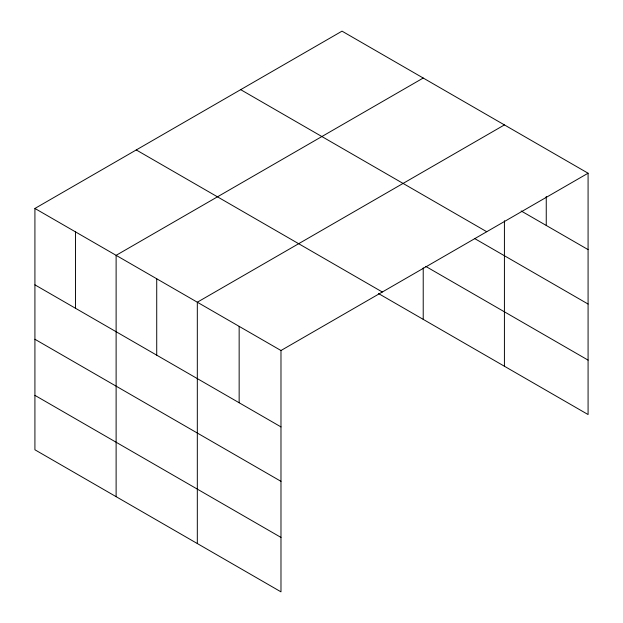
<?xml version="1.0" encoding="UTF-8"?>
<svg xmlns="http://www.w3.org/2000/svg" width="623" height="623" viewBox="0 0 623 623"><rect width="100%" height="100%" fill="white"/><g stroke="black" fill="none" stroke-linecap="round" stroke-linejoin="round"><path stroke-width="0.93" d="M34.919 208.456L280.981 350.515L280.981 591.85L34.919 449.783L34.919 208.456L342.019 31.15L588.081 173.217L588.081 414.544L378.473 293.534M423.219 78.031L116.119 255.337L116.119 496.663M504.42 124.912L197.32 302.217L197.32 543.544M280.981 350.515L588.081 173.217M521.155 210.963L588.081 249.605M240.673 89.657L486.742 231.725M474.594 238.516L588.081 304.04M425.704 266.371L588.081 360.117M136.258 149.941L382.327 292.008M34.919 284.843L280.981 426.911M34.919 339.27L280.981 481.338M34.919 395.356L280.981 537.423M546.254 196.447L546.254 225.456M504.42 220.744L504.42 366.246M423.219 267.851L423.219 319.365M239.154 326.366L239.154 402.762M156.723 278.777L156.723 355.165M75.515 231.896L75.515 308.284"/></g></svg>
